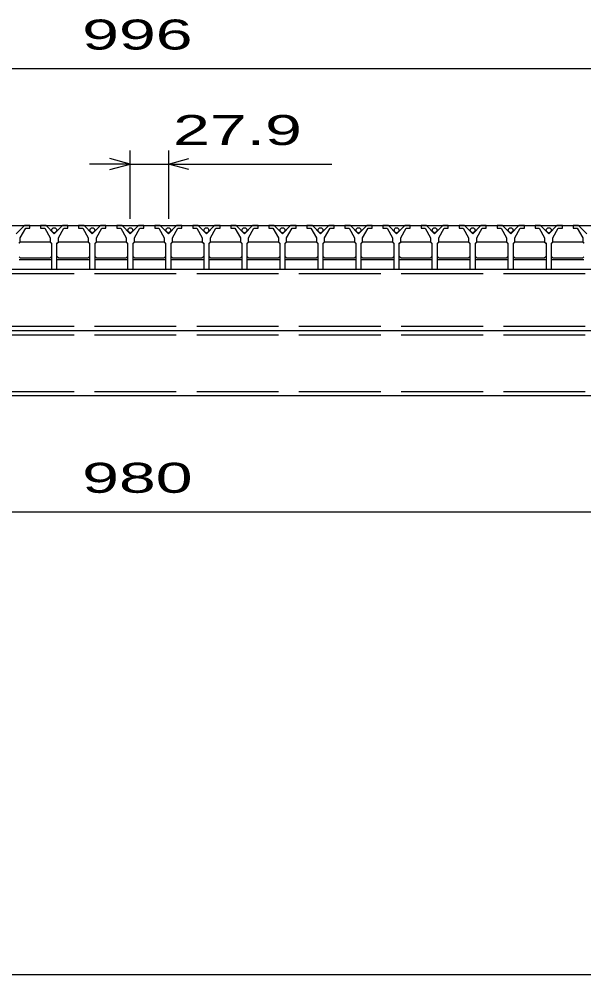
# Model space of a CAD drawing. Units: millimetres, scale not verified. Extents: x -1820 to 1724, y -1285 to 1059.
# Drawn here: x -1023 to -609, y -1141 to -440 of the extents above; entities that cross this region are included whole.
import ezdxf
from ezdxf.enums import TextEntityAlignment as Align

# ---------------------------------------------------------------- set-up
doc = ezdxf.new("R2010")
doc.units = ezdxf.units.MM
doc.header["$LTSCALE"] = 10
doc.linetypes.add('DASHED', pattern=[7.5, 6, -1.5])
for name, color, linetype, lineweight in [('0_2', 150, 'Continuous', 25), ('16', 3, 'Continuous', 25), ('22', 2, 'Continuous', 25)]:
    doc.layers.add(name, color=color, linetype=linetype, lineweight=lineweight)
doc.styles.add('ベクトル', font='')
doc.styles.get('ベクトル').set_extended_font_data('ベクトル')

msp = doc.modelspace()

# ---------------------------------------------------------------- linework, layer by layer
at = {"layer": '0_2'}
msp.add_line((1724, -1141), (-1736, -1141), dxfattribs=at)
at = {"layer": '16'}
for p, q in [((-1426, -591.5), (-430, -591.5)), ((-1019.4, -591.5), (-1025.4, -597.5)), ((-1022.4, -600.5), (-1018.4, -593.5)), ((-1015.4, -591.5), (-1019.4, -591.5)), ((-1018.4, -593.5), (-1015.4, -593.5)), ((-1015.4, -593.5), (-1015.4, -591.5)), ((-1007.5, -591.5), (-1007.5, -593.5)), ((-1003.5, -591.5), (-1007.5, -591.5)), ((-1007.5, -593.5), (-1004.5, -593.5)), ((-1004.5, -593.5), (-1000.5, -600.5)), ((-997.5, -597.5), (-1003.5, -591.5)), ((-991.5, -591.5), (-997.5, -597.5)), ((-994.5, -600.5), (-990.5, -593.5)), ((-987.5, -591.5), (-991.5, -591.5)), ((-990.5, -593.5), (-987.5, -593.5)), ((-987.5, -593.5), (-987.5, -591.5)), ((-979.6, -591.5), (-979.6, -593.5)), ((-975.6, -591.5), (-979.6, -591.5)), ((-979.6, -593.5), (-976.6, -593.5)), ((-976.6, -593.5), (-972.6, -600.5)), ((-969.6, -597.5), (-975.6, -591.5)), ((-963.6, -591.5), (-969.6, -597.5)), ((-966.6, -600.5), (-962.6, -593.5)), ((-959.6, -591.5), (-963.6, -591.5)), ((-962.6, -593.5), (-959.6, -593.5)), ((-959.6, -593.5), (-959.6, -591.5)), ((-951.7, -591.5), (-951.7, -593.5)), ((-947.7, -591.5), (-951.7, -591.5)), ((-951.7, -593.5), (-948.7, -593.5)), ((-948.7, -593.5), (-944.7, -600.5)), ((-941.7, -597.5), (-947.7, -591.5)), ((-935.7, -591.5), (-941.7, -597.5)), ((-938.7, -600.5), (-934.7, -593.5)), ((-931.7, -591.5), (-935.7, -591.5)), ((-934.7, -593.5), (-931.7, -593.5)), ((-931.7, -593.5), (-931.7, -591.5)), ((-923.8, -591.5), (-923.8, -593.5)), ((-919.8, -591.5), (-923.8, -591.5)), ((-923.8, -593.5), (-920.8, -593.5)), ((-920.8, -593.5), (-916.8, -600.5)), ((-913.8, -597.5), (-919.8, -591.5)), ((-907.8, -591.5), (-913.8, -597.5)), ((-910.8, -600.5), (-906.8, -593.5)), ((-903.8, -591.5), (-907.8, -591.5)), ((-906.8, -593.5), (-903.8, -593.5)), ((-903.8, -593.5), (-903.8, -591.5)), ((-895.9, -591.5), (-895.9, -593.5)), ((-891.9, -591.5), (-895.9, -591.5)), ((-895.9, -593.5), (-892.9, -593.5)), ((-892.9, -593.5), (-888.9, -600.5)), ((-885.9, -597.5), (-891.9, -591.5)), ((-879.9, -591.5), (-885.9, -597.5)), ((-882.9, -600.5), (-878.9, -593.5)), ((-875.9, -591.5), (-879.9, -591.5)), ((-878.9, -593.5), (-875.9, -593.5)), ((-875.9, -593.5), (-875.9, -591.5)), ((-868, -591.5), (-868, -593.5)), ((-864, -591.5), (-868, -591.5)), ((-868, -593.5), (-865, -593.5)), ((-865, -593.5), (-861, -600.5)), ((-858, -597.5), (-864, -591.5)), ((-852, -591.5), (-858, -597.5)), ((-855, -600.5), (-851, -593.5)), ((-848, -591.5), (-852, -591.5)), ((-851, -593.5), (-848, -593.5)), ((-848, -593.5), (-848, -591.5)), ((-840.1, -591.5), (-840.1, -593.5)), ((-836.1, -591.5), (-840.1, -591.5)), ((-840.1, -593.5), (-837.1, -593.5)), ((-837.1, -593.5), (-833.1, -600.5)), ((-830.1, -597.5), (-836.1, -591.5)), ((-824.1, -591.5), (-830.1, -597.5)), ((-827.1, -600.5), (-823.1, -593.5)), ((-820.1, -591.5), (-824.1, -591.5)), ((-823.1, -593.5), (-820.1, -593.5)), ((-820.1, -593.5), (-820.1, -591.5)), ((-812.2, -591.5), (-812.2, -593.5)), ((-808.2, -591.5), (-812.2, -591.5)), ((-812.2, -593.5), (-809.2, -593.5)), ((-809.2, -593.5), (-805.2, -600.5)), ((-802.2, -597.5), (-808.2, -591.5)), ((-796.2, -591.5), (-802.2, -597.5)), ((-799.2, -600.5), (-795.2, -593.5)), ((-792.2, -591.5), (-796.2, -591.5)), ((-795.2, -593.5), (-792.2, -593.5)), ((-792.2, -593.5), (-792.2, -591.5)), ((-784.3, -591.5), (-784.3, -593.5)), ((-780.3, -591.5), (-784.3, -591.5)), ((-784.3, -593.5), (-781.3, -593.5)), ((-781.3, -593.5), (-777.3, -600.5)), ((-774.3, -597.5), (-780.3, -591.5)), ((-768.3, -591.5), (-774.3, -597.5)), ((-771.3, -600.5), (-767.3, -593.5)), ((-764.3, -591.5), (-768.3, -591.5)), ((-767.3, -593.5), (-764.3, -593.5)), ((-764.3, -593.5), (-764.3, -591.5)), ((-756.4, -591.5), (-756.4, -593.5)), ((-752.4, -591.5), (-756.4, -591.5)), ((-756.4, -593.5), (-753.4, -593.5)), ((-753.4, -593.5), (-749.4, -600.5)), ((-746.4, -597.5), (-752.4, -591.5)), ((-740.4, -591.5), (-746.4, -597.5)), ((-743.4, -600.5), (-739.4, -593.5)), ((-736.4, -591.5), (-740.4, -591.5)), ((-739.4, -593.5), (-736.4, -593.5)), ((-736.4, -593.5), (-736.4, -591.5)), ((-728.5, -591.5), (-728.5, -593.5)), ((-724.5, -591.5), (-728.5, -591.5)), ((-728.5, -593.5), (-725.5, -593.5)), ((-725.5, -593.5), (-721.5, -600.5)), ((-718.5, -597.5), (-724.5, -591.5)), ((-712.5, -591.5), (-718.5, -597.5)), ((-715.5, -600.5), (-711.5, -593.5)), ((-708.5, -591.5), (-712.5, -591.5)), ((-711.5, -593.5), (-708.5, -593.5)), ((-708.5, -593.5), (-708.5, -591.5)), ((-700.6, -591.5), (-700.6, -593.5)), ((-696.6, -591.5), (-700.6, -591.5)), ((-700.6, -593.5), (-697.6, -593.5)), ((-697.6, -593.5), (-693.6, -600.5)), ((-690.6, -597.5), (-696.6, -591.5)), ((-684.6, -591.5), (-690.6, -597.5)), ((-687.6, -600.5), (-683.6, -593.5)), ((-680.6, -591.5), (-684.6, -591.5)), ((-683.6, -593.5), (-680.6, -593.5)), ((-680.6, -593.5), (-680.6, -591.5)), ((-672.7, -591.5), (-672.7, -593.5)), ((-668.7, -591.5), (-672.7, -591.5)), ((-672.7, -593.5), (-669.7, -593.5)), ((-669.7, -593.5), (-665.7, -600.5)), ((-662.7, -597.5), (-668.7, -591.5)), ((-656.7, -591.5), (-662.7, -597.5)), ((-659.7, -600.5), (-655.7, -593.5)), ((-652.7, -591.5), (-656.7, -591.5)), ((-655.7, -593.5), (-652.7, -593.5)), ((-652.7, -593.5), (-652.7, -591.5)), ((-644.8, -591.5), (-644.8, -593.5)), ((-640.8, -591.5), (-644.8, -591.5)), ((-644.8, -593.5), (-641.8, -593.5)), ((-641.8, -593.5), (-637.8, -600.5)), ((-634.8, -597.5), (-640.8, -591.5)), ((-628.8, -591.5), (-634.8, -597.5)), ((-631.8, -600.5), (-627.8, -593.5)), ((-624.8, -591.5), (-628.8, -591.5)), ((-627.8, -593.5), (-624.8, -593.5)), ((-624.8, -593.5), (-624.8, -591.5)), ((-616.9, -591.5), (-616.9, -593.5)), ((-612.9, -591.5), (-616.9, -591.5)), ((-616.9, -593.5), (-613.9, -593.5)), ((-613.9, -593.5), (-609.9, -600.5)), ((-606.9, -597.5), (-612.9, -591.5)), ((-1022.4, -603.5), (-1022.4, -600.5)), ((-1000.5, -600.5), (-1000.5, -603.5)), ((-994.5, -603.5), (-994.5, -600.5)), ((-972.6, -600.5), (-972.6, -603.5)), ((-966.6, -603.5), (-966.6, -600.5)), ((-944.7, -600.5), (-944.7, -603.5)), ((-938.7, -603.5), (-938.7, -600.5)), ((-916.8, -600.5), (-916.8, -603.5)), ((-910.8, -603.5), (-910.8, -600.5)), ((-888.9, -600.5), (-888.9, -603.5)), ((-882.9, -603.5), (-882.9, -600.5)), ((-861, -600.5), (-861, -603.5)), ((-855, -603.5), (-855, -600.5)), ((-833.1, -600.5), (-833.1, -603.5)), ((-827.1, -603.5), (-827.1, -600.5)), ((-805.2, -600.5), (-805.2, -603.5)), ((-799.2, -603.5), (-799.2, -600.5)), ((-777.3, -600.5), (-777.3, -603.5)), ((-771.3, -603.5), (-771.3, -600.5)), ((-749.4, -600.5), (-749.4, -603.5)), ((-743.4, -603.5), (-743.4, -600.5)), ((-721.5, -600.5), (-721.5, -603.5)), ((-715.5, -603.5), (-715.5, -600.5)), ((-693.6, -600.5), (-693.6, -603.5)), ((-687.6, -603.5), (-687.6, -600.5)), ((-665.7, -600.5), (-665.7, -603.5)), ((-659.7, -603.5), (-659.7, -600.5)), ((-637.8, -600.5), (-637.8, -603.5)), ((-631.8, -603.5), (-631.8, -600.5)), ((-609.9, -600.5), (-609.9, -603.5)), ((-1023.4, -604.5), (-1022.4, -603.5)), ((-1023.15, -604.5), (-1022.15, -603.5)), ((-1022.15, -603.5), (-1000.75, -603.5)), ((-1000.75, -603.5), (-999.75, -604.5)), ((-1000.5, -603.5), (-999.5, -604.5)), ((-999.5, -604.5), (-999.5, -623.5)), ((-995.5, -604.5), (-994.5, -603.5)), ((-995.5, -623.5), (-995.5, -604.5)), ((-995.25, -604.5), (-994.25, -603.5)), ((-994.25, -603.5), (-972.85, -603.5)), ((-972.85, -603.5), (-971.85, -604.5)), ((-972.6, -603.5), (-971.6, -604.5)), ((-971.6, -604.5), (-971.6, -623.5)), ((-967.6, -604.5), (-966.6, -603.5)), ((-967.6, -623.5), (-967.6, -604.5)), ((-967.35, -604.5), (-966.35, -603.5)), ((-966.35, -603.5), (-944.95, -603.5)), ((-944.95, -603.5), (-943.95, -604.5)), ((-944.7, -603.5), (-943.7, -604.5)), ((-943.7, -604.5), (-943.7, -623.5)), ((-939.7, -604.5), (-938.7, -603.5)), ((-939.7, -623.5), (-939.7, -604.5)), ((-939.45, -604.5), (-938.45, -603.5)), ((-938.45, -603.5), (-917.05, -603.5)), ((-917.05, -603.5), (-916.05, -604.5)), ((-916.8, -603.5), (-915.8, -604.5)), ((-915.8, -604.5), (-915.8, -623.5)), ((-911.8, -604.5), (-910.8, -603.5)), ((-911.8, -623.5), (-911.8, -604.5)), ((-911.55, -604.5), (-910.55, -603.5)), ((-910.55, -603.5), (-889.15, -603.5)), ((-889.15, -603.5), (-888.15, -604.5)), ((-888.9, -603.5), (-887.9, -604.5)), ((-887.9, -604.5), (-887.9, -623.5)), ((-883.9, -604.5), (-882.9, -603.5)), ((-883.9, -623.5), (-883.9, -604.5)), ((-883.65, -604.5), (-882.65, -603.5)), ((-882.65, -603.5), (-861.25, -603.5)), ((-861.25, -603.5), (-860.25, -604.5)), ((-861, -603.5), (-860, -604.5)), ((-860, -604.5), (-860, -623.5)), ((-856, -604.5), (-855, -603.5)), ((-856, -623.5), (-856, -604.5)), ((-855.75, -604.5), (-854.75, -603.5)), ((-854.75, -603.5), (-833.35, -603.5)), ((-833.35, -603.5), (-832.35, -604.5)), ((-833.1, -603.5), (-832.1, -604.5)), ((-832.1, -604.5), (-832.1, -623.5)), ((-828.1, -604.5), (-827.1, -603.5)), ((-828.1, -623.5), (-828.1, -604.5)), ((-827.85, -604.5), (-826.85, -603.5)), ((-826.85, -603.5), (-805.45, -603.5)), ((-805.45, -603.5), (-804.45, -604.5)), ((-805.2, -603.5), (-804.2, -604.5)), ((-804.2, -604.5), (-804.2, -623.5)), ((-800.2, -604.5), (-799.2, -603.5)), ((-800.2, -623.5), (-800.2, -604.5)), ((-799.95, -604.5), (-798.95, -603.5)), ((-798.95, -603.5), (-777.55, -603.5)), ((-777.55, -603.5), (-776.55, -604.5)), ((-777.3, -603.5), (-776.3, -604.5)), ((-776.3, -604.5), (-776.3, -623.5)), ((-772.3, -604.5), (-771.3, -603.5)), ((-772.3, -623.5), (-772.3, -604.5)), ((-772.05, -604.5), (-771.05, -603.5)), ((-771.05, -603.5), (-749.65, -603.5)), ((-749.65, -603.5), (-748.65, -604.5)), ((-749.4, -603.5), (-748.4, -604.5)), ((-748.4, -604.5), (-748.4, -623.5)), ((-744.4, -604.5), (-743.4, -603.5)), ((-744.4, -623.5), (-744.4, -604.5)), ((-744.15, -604.5), (-743.15, -603.5)), ((-743.15, -603.5), (-721.75, -603.5)), ((-721.75, -603.5), (-720.75, -604.5)), ((-721.5, -603.5), (-720.5, -604.5)), ((-720.5, -604.5), (-720.5, -623.5)), ((-716.5, -604.5), (-715.5, -603.5)), ((-716.5, -623.5), (-716.5, -604.5)), ((-716.25, -604.5), (-715.25, -603.5)), ((-715.25, -603.5), (-693.85, -603.5)), ((-693.85, -603.5), (-692.85, -604.5)), ((-693.6, -603.5), (-692.6, -604.5)), ((-692.6, -604.5), (-692.6, -623.5)), ((-688.6, -604.5), (-687.6, -603.5)), ((-688.6, -623.5), (-688.6, -604.5)), ((-688.35, -604.5), (-687.35, -603.5)), ((-687.35, -603.5), (-665.95, -603.5)), ((-665.95, -603.5), (-664.95, -604.5)), ((-665.7, -603.5), (-664.7, -604.5)), ((-664.7, -604.5), (-664.7, -623.5)), ((-660.7, -604.5), (-659.7, -603.5)), ((-660.7, -623.5), (-660.7, -604.5)), ((-660.45, -604.5), (-659.45, -603.5)), ((-659.45, -603.5), (-638.05, -603.5)), ((-638.05, -603.5), (-637.05, -604.5)), ((-637.8, -603.5), (-636.8, -604.5)), ((-636.8, -604.5), (-636.8, -623.5)), ((-632.8, -604.5), (-631.8, -603.5)), ((-632.8, -623.5), (-632.8, -604.5)), ((-632.55, -604.5), (-631.55, -603.5)), ((-631.55, -603.5), (-610.15, -603.5)), ((-610.15, -603.5), (-609.15, -604.5)), ((-609.9, -603.5), (-608.9, -604.5)), ((-1022.15, -615.5), (-1023.15, -614.5)), ((-1023.15, -616.5), (-999.75, -616.5)), ((-1000.75, -615.5), (-1022.15, -615.5)), ((-999.75, -614.5), (-1000.75, -615.5)), ((-994.25, -615.5), (-995.25, -614.5)), ((-995.25, -616.5), (-971.85, -616.5)), ((-972.85, -615.5), (-994.25, -615.5)), ((-971.85, -614.5), (-972.85, -615.5)), ((-966.35, -615.5), (-967.35, -614.5)), ((-967.35, -616.5), (-943.95, -616.5)), ((-944.95, -615.5), (-966.35, -615.5)), ((-943.95, -614.5), (-944.95, -615.5)), ((-938.45, -615.5), (-939.45, -614.5)), ((-939.45, -616.5), (-916.05, -616.5)), ((-917.05, -615.5), (-938.45, -615.5)), ((-916.05, -614.5), (-917.05, -615.5)), ((-910.55, -615.5), (-911.55, -614.5)), ((-911.55, -616.5), (-888.15, -616.5)), ((-889.15, -615.5), (-910.55, -615.5)), ((-888.15, -614.5), (-889.15, -615.5)), ((-882.65, -615.5), (-883.65, -614.5)), ((-883.65, -616.5), (-860.25, -616.5)), ((-861.25, -615.5), (-882.65, -615.5)), ((-860.25, -614.5), (-861.25, -615.5)), ((-854.75, -615.5), (-855.75, -614.5)), ((-855.75, -616.5), (-832.35, -616.5)), ((-833.35, -615.5), (-854.75, -615.5)), ((-832.35, -614.5), (-833.35, -615.5)), ((-826.85, -615.5), (-827.85, -614.5)), ((-827.85, -616.5), (-804.45, -616.5)), ((-805.45, -615.5), (-826.85, -615.5)), ((-804.45, -614.5), (-805.45, -615.5)), ((-798.95, -615.5), (-799.95, -614.5)), ((-799.95, -616.5), (-776.55, -616.5)), ((-777.55, -615.5), (-798.95, -615.5)), ((-776.55, -614.5), (-777.55, -615.5)), ((-771.05, -615.5), (-772.05, -614.5)), ((-772.05, -616.5), (-748.65, -616.5)), ((-749.65, -615.5), (-771.05, -615.5)), ((-748.65, -614.5), (-749.65, -615.5)), ((-743.15, -615.5), (-744.15, -614.5)), ((-744.15, -616.5), (-720.75, -616.5)), ((-721.75, -615.5), (-743.15, -615.5)), ((-720.75, -614.5), (-721.75, -615.5)), ((-715.25, -615.5), (-716.25, -614.5)), ((-716.25, -616.5), (-692.85, -616.5)), ((-693.85, -615.5), (-715.25, -615.5)), ((-692.85, -614.5), (-693.85, -615.5)), ((-687.35, -615.5), (-688.35, -614.5)), ((-688.35, -616.5), (-664.95, -616.5)), ((-665.95, -615.5), (-687.35, -615.5)), ((-664.95, -614.5), (-665.95, -615.5)), ((-659.45, -615.5), (-660.45, -614.5)), ((-660.45, -616.5), (-637.05, -616.5)), ((-638.05, -615.5), (-659.45, -615.5)), ((-637.05, -614.5), (-638.05, -615.5)), ((-631.55, -615.5), (-632.55, -614.5)), ((-632.55, -616.5), (-609.15, -616.5)), ((-610.15, -615.5), (-631.55, -615.5)), ((-609.15, -614.5), (-610.15, -615.5)), ((-1418, -623.5), (-438, -623.5)), ((-999.5, -623.5), (-995.5, -623.5)), ((-971.6, -623.5), (-967.6, -623.5)), ((-943.7, -623.5), (-939.7, -623.5)), ((-915.8, -623.5), (-911.8, -623.5)), ((-887.9, -623.5), (-883.9, -623.5)), ((-860, -623.5), (-856, -623.5)), ((-832.1, -623.5), (-828.1, -623.5)), ((-804.2, -623.5), (-800.2, -623.5)), ((-776.3, -623.5), (-772.3, -623.5)), ((-748.4, -623.5), (-744.4, -623.5)), ((-720.5, -623.5), (-716.5, -623.5)), ((-692.6, -623.5), (-688.6, -623.5)), ((-664.7, -623.5), (-660.7, -623.5)), ((-636.8, -623.5), (-632.8, -623.5)), ((-1418, -668.5), (-438, -668.5)), ((-438, -716.5), (-1418, -716.5))]:
    msp.add_line(p, q, dxfattribs=at)
at = {"layer": '16', "linetype": 'DASHED'}
for p, q in [((-1418, -626.7), (-438, -626.7)), ((-1418, -665.3), (-438, -665.3)), ((-1418, -671.7), (-438, -671.7)), ((-1418, -713.3), (-438, -713.3))]:
    msp.add_line(p, q, dxfattribs=at)
at = {"layer": '16'}
for centre in [(-997.5, -595), (-969.6, -595), (-941.7, -595), (-913.8, -595), (-885.9, -595), (-858, -595), (-830.1, -595), (-802.2, -595), (-774.3, -595), (-746.4, -595), (-718.5, -595), (-690.6, -595), (-662.7, -595), (-634.8, -595)]:
    msp.add_circle(centre, 1.8, dxfattribs=at)
at = {"layer": '22', "color": 4}
for p, q in [((-1426, -476.5), (-430, -476.5)), ((-941.7, -586.5), (-941.7, -536.5)), ((-913.8, -536.5), (-913.8, -586.5)), ((-941.7, -546.5), (-971.7, -546.5)), ((-941.7, -546.5), (-956.7, -542.5)), ((-956.7, -550.5), (-941.7, -546.5)), ((-941.7, -546.5), (-913.8, -546.5)), ((-913.8, -546.5), (-898.8, -542.5)), ((-898.8, -550.5), (-913.8, -546.5)), ((-913.8, -546.5), (-793.8, -546.5)), ((-1418, -801.5), (-438, -801.5))]:
    msp.add_line(p, q, dxfattribs=at)

# ---------------------------------------------------------------- texts
at = {"layer": '22', "style": 'ベクトル', "width": 1.65}
for s, p in [(' 996 ', (-990.5, -451.5)), (' 27.9 ', (-923.8, -521.5)), (' 980 ', (-990.5, -776.5))]:
    msp.add_text(s, height=21.99, dxfattribs=at).set_placement(p, align=Align.MIDDLE_LEFT)

doc.saveas('drawing.dxf')
